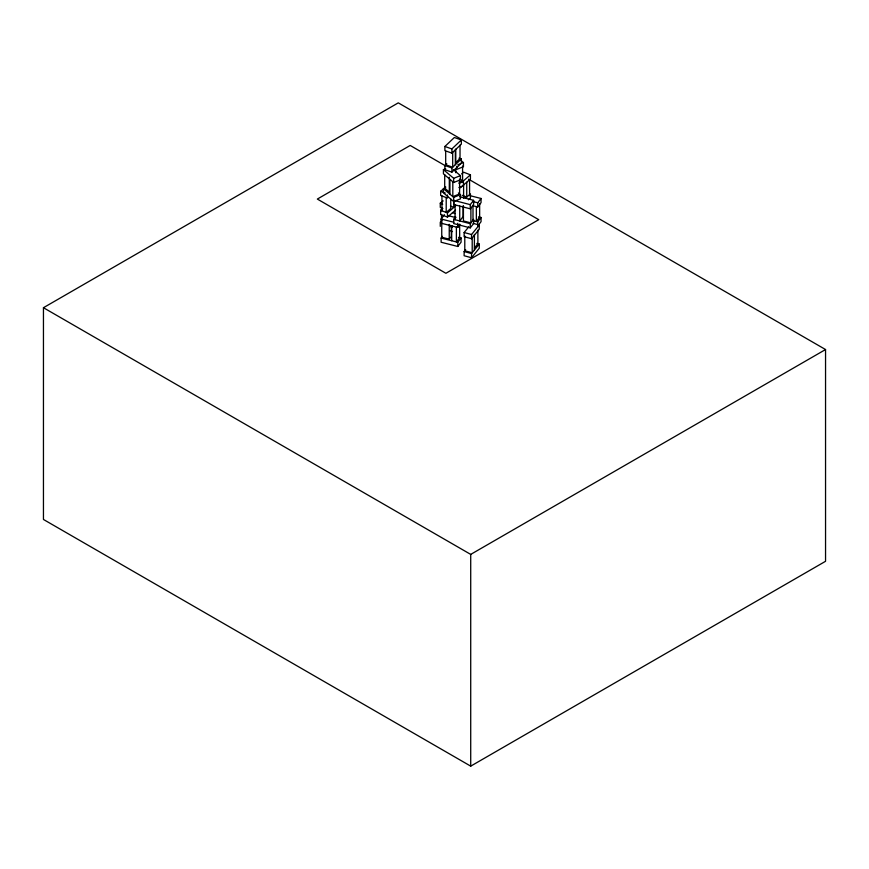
<?xml version="1.0" encoding="UTF-8"?>
<svg xmlns="http://www.w3.org/2000/svg" width="869" height="869" viewBox="0 0 869 869"><rect width="100%" height="100%" fill="white"/><g stroke="black" fill="none" stroke-linecap="round" stroke-linejoin="round"><path stroke-width="1.3" d="M459.766 224.843L457.789 227.439L441.126 223.214L441.126 219.031L444.417 214.708M458.517 237.313L461.081 237.965L461.081 242.147L457.789 246.47L441.126 242.245L441.126 238.073L442.44 236.335M441.745 222.399L441.745 237.259L449.24 239.16L451.293 236.455L451.293 225.647M472.627 205.671L477.754 206.974L477.754 202.792L481.046 198.469L469.521 195.547M477.754 206.974L481.046 202.64L481.046 198.469M457.789 246.47L457.789 242.288L461.081 237.965M477.754 226.005L477.754 221.834L481.046 217.5L478.482 216.848M478.417 225.147L481.046 221.682L481.046 217.5M470.259 227.863L470.259 223.681L473.627 219.368L473.627 223.55L470.259 227.863L453.672 223.55L453.672 219.368L455.682 216.783M445.678 187.78L443.429 188.671L453.672 197.35L453.672 204.519L470.259 208.821L470.259 204.649L473.627 200.337L459.582 196.687M470.259 208.821L473.627 204.508L473.627 200.337M473.094 223.344L479.264 225.017L479.264 229.199L471.552 238.703L464.133 236.705L464.133 232.523L468.771 226.82M471.552 238.703L471.552 234.532L479.264 225.017M476.799 243.385L479.264 244.048L479.264 248.23L471.552 257.745L464.133 255.736L464.133 251.554L465.675 249.653M474.409 247.958L477.885 243.678L477.885 230.166M471.552 257.745L471.552 253.563L479.264 244.048M444.895 146.481L454.346 137.498L461.341 139.952L461.341 144.135L451.891 153.107L444.895 150.652L444.895 146.481L451.891 148.936L461.341 139.952M459.006 158.169L461.341 158.994L461.341 163.166L451.891 172.149L444.895 169.694L444.895 165.512L446.785 163.72M451.891 172.149L451.891 167.967L461.341 158.994M447.481 194.938L447.481 198.067L440.67 195.449L440.67 191.267L445.71 186.9M461.602 173.963L463.611 172.214L470.433 174.832L470.433 179.014L460.342 187.758M462.362 181.827L470.433 174.832M455.552 210.113L447.481 217.098L440.67 214.48L440.67 210.309L442.69 208.56M447.481 217.098L447.481 212.927L455.78 205.736M465.382 198.241L470.433 193.874L470.433 198.045L468.413 199.794M442.723 208.386L440.279 207.343L440.279 203.172L443.201 200.891M442.234 220.683L440.279 222.203L440.279 226.385M43.45 307.713L398.284 102.857L825.55 349.534L825.55 561.287L470.716 766.143L43.45 519.466L43.45 307.713L470.716 554.4L825.55 349.534M453.27 169.574L460.44 175.647L460.44 179.829L453.672 182.49L443.429 173.811L443.429 169.629L445.678 168.749M457.8 164.784L463.449 162.557L463.449 166.739L456.681 169.401L456.681 166.272M443.429 169.629L453.672 178.308L460.44 175.647M459.19 182.197L462.58 180.861L462.58 166.012M458.93 183.37L463.449 181.599L463.449 185.781L458.93 187.552M453.672 197.35L460.44 194.689L460.44 198.86L453.672 201.532L443.429 192.842L443.429 188.671M472.627 201.499L477.754 202.792M472.627 220.53L477.754 221.834M448.263 215.675L455.953 217.63M441.126 219.031L453.944 222.279M441.126 238.073L457.789 242.288M453.672 200.337L470.259 204.649M453.672 219.368L470.259 223.681M464.133 232.523L471.552 234.532M464.133 251.554L471.552 253.563M444.895 165.512L451.891 167.967M462.199 195.319L466.74 197.067L466.74 182.208M440.67 191.267L445.21 193.016M450.479 206.072L453.89 207.376L453.89 200.63M440.67 210.309L447.481 212.927M440.279 203.172L442.723 204.204M452.467 212.557L454.911 213.6M450.338 225.397L452.532 226.331M450.033 226.364L452.467 227.406M450.033 230.546L452.467 231.588M445.243 165.707L410.19 145.46L317.337 199.066L445.895 273.29L538.747 219.683L468.619 179.199M461.396 160.83L463.449 162.557M461.396 179.861L463.449 181.599M458.387 192.951L460.44 194.689M479.645 203.639L479.645 217.141L476.353 221.476L476.353 206.616M474.409 234.445L474.376 250.087M472.997 205.323L472.997 220.183M472.204 237.91L472.204 252.76L464.785 250.761L464.785 235.901M470.889 208.017L470.889 222.877L463.427 220.932L463.427 206.072M470.716 554.4L470.716 766.143M469.575 179.753L469.575 194.613M463.601 184.684L463.601 198.186M463.101 205.834L463.101 216.631L459.734 220.943L459.734 206.094M460.027 145.025L460.027 158.527L455.78 162.568L455.78 149.066M459.668 224.104L459.668 237.606L456.377 241.94L456.377 227.081M459.582 179.101L459.582 193.95L452.814 196.611L452.814 181.762M457.789 223.257L457.789 227.439M455.812 168.673L455.812 172.725M455.345 149.826L455.345 164.686M455.074 204.878L455.074 219.738M453.672 178.308L453.672 182.49M452.684 152.357L452.684 167.206L445.688 164.752L445.688 151.249M451.891 148.936L451.891 153.107M451.695 225.897L451.695 240.746M450.75 199.044L450.75 208.495L446.21 212.438L446.21 197.578M449.925 179.318L449.925 194.178M449.306 177.222L449.306 192.071L444.7 188.171L444.7 174.658M449.24 224.3L449.24 239.16M441.952 195.938L441.952 210.798M441.517 207.876L441.517 210.57M441.517 214.632L441.517 222.736"/></g></svg>
